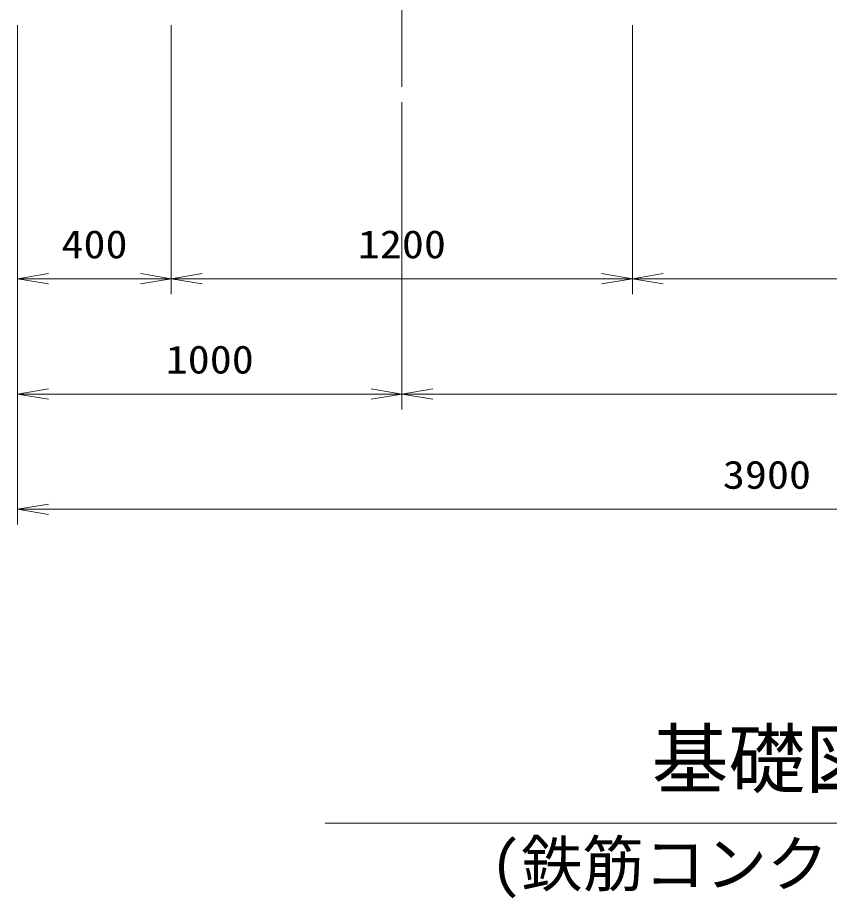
# Model space of a CAD drawing. Units: millimetres at full size. Extents: x -112800 to -79200, y 0 to 23760.
# Drawn here: x -100150 to -98037, y 5879 to 8172 of the extents above; entities that cross this region are included whole.
import ezdxf
from ezdxf.enums import TextEntityAlignment as Align

# ---------------------------------------------------------------- set-up
doc = ezdxf.new("R2010")
doc.units = ezdxf.units.MM
doc.header["$LTSCALE"] = 80.0044
doc.linetypes.add('CHAIN', pattern=[18.5, 12, -1.5, 3.5, -1.5])
for name, color, linetype, lineweight in [('0_2', 4, 'Continuous', 13), ('寸法', 6, 'Continuous', 13), ('文字', 2, 'Continuous', 13)]:
    doc.layers.add(name, color=color, linetype=linetype, lineweight=lineweight)
doc.styles.add('ＭＳ ゴシック', font='')
doc.styles.get('ＭＳ ゴシック').set_extended_font_data('MS Gothic')

# ---------------------------------------------------------------- blocks, each defined once
blk = doc.blocks.new('open_arrow')
at = {"color": 0, "linetype": 'Continuous', "lineweight": -2}
blk.add_lwpolyline([(7.5, 1.25), (0, 0), (7.5, -1.25)], dxfattribs=at)

msp = doc.modelspace()

# ---------------------------------------------------------------- linework, layer by layer
at = {"layer": '0_2', "color": 2, "linetype": 'CHAIN'}
msp.add_line((-99150, 9275), (-99150, 7992), dxfattribs=at)
at = {"layer": '寸法'}
for p, q in [((-100150, 8152), (-100150, 6852)), ((-100150, 8152), (-100150, 7152)), ((-100150, 8152), (-100150, 7452)), ((-99750, 8152), (-99750, 7452)), ((-99750, 8152), (-99750, 7452)), ((-98550, 8152), (-98550, 7452)), ((-98550, 8152), (-98550, 7452)), ((-99150, 7952), (-99150, 7152)), ((-99150, 7952), (-99150, 7152)), ((-99750, 7492), (-100150, 7492)), ((-99750, 7492), (-98550, 7492)), ((-98550, 7492), (-96250, 7492)), ((-99150, 7192), (-100150, 7192)), ((-99150, 7192), (-96250, 7192)), ((-100150, 6892), (-96250, 6892))]:
    msp.add_line(p, q, dxfattribs=at)
at = {"layer": '文字'}
msp.add_line((-97050, 6075), (-99350, 6075), dxfattribs=at)

# ---------------------------------------------------------------- block references
at = {"layer": '寸法', "xscale": 10.7, "yscale": 10.7}
for p in [(-100150, 7492), (-99750, 7492), (-98550, 7492), (-100150, 7192), (-99150, 7192), (-100150, 6892)]:
    msp.add_blockref('open_arrow', p, dxfattribs=at)
at = {"layer": '寸法', "xscale": 10.7, "yscale": 10.7, "rotation": 180}
for p in [(-99750, 7492), (-98550, 7492), (-99150, 7192)]:
    msp.add_blockref('open_arrow', p, dxfattribs=at)

# ---------------------------------------------------------------- texts
at = {"layer": '寸法', "style": 'ＭＳ ゴシック', "width": 1.15}
for s, p in [('400', (-99950, 7582)), ('1200', (-99150, 7582)), ('1000', (-99650, 7282)), ('3900', (-98200, 6982))]:
    msp.add_text(s, height=73.31, dxfattribs=at).set_placement(p, align=Align.MIDDLE_CENTER)
at = {"layer": '文字', "style": 'ＭＳ ゴシック'}
msp.add_text('基礎図', height=146.6, dxfattribs=at).set_placement((-98200, 6315), align=Align.TOP_CENTER)
msp.add_text('(鉄筋コンクリート)', height=117.3, dxfattribs=at).set_placement((-98200, 5875), align=Align.BOTTOM_CENTER)

doc.saveas('drawing.dxf')
